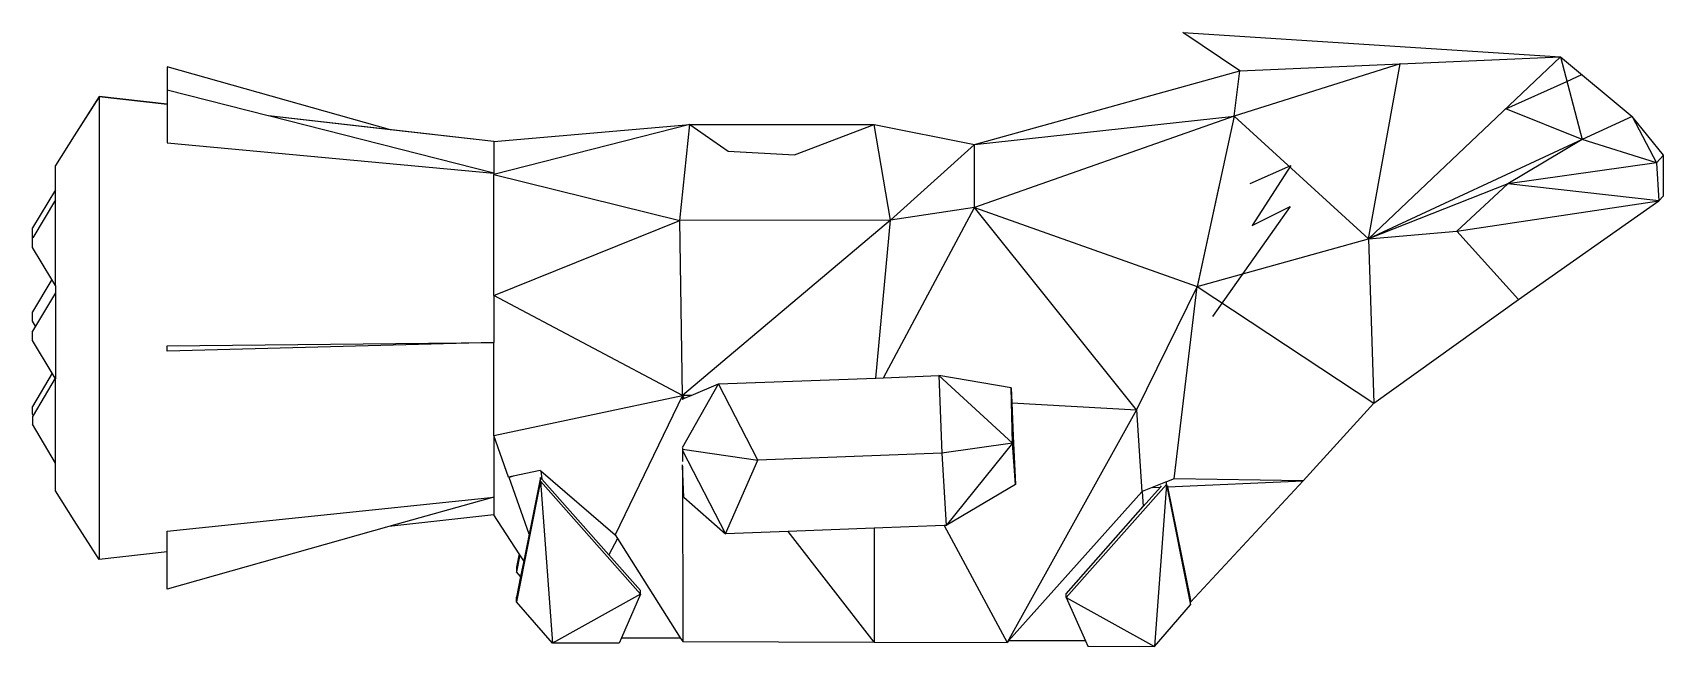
# Model space of a CAD drawing. Extents: x -1174 to 1174, y -458 to 427.
import ezdxf

# ---------------------------------------------------------------- set-up
doc = ezdxf.new("R2010")
doc.units = 0
doc.header["$MEASUREMENT"] = 0
doc.layers.get('0').update_dxf_attribs({"linetype": 'CONTINUOUS'})

msp = doc.modelspace()

# ---------------------------------------------------------------- linework, layer by layer
for p, q in [((564.2, 372), (482, 427)), ((482, 427), (1025.9, 391.9)), ((-658.9, 287), (-980.4, 377.6)), ((-980.4, 377.6), (-980.4, 344.1)), ((795, 381.9), (555.9, 306.7)), ((564.2, 372), (1025.9, 391.9)), ((564.2, 372), (1025.9, 391.9)), ((564.2, 372), (795, 381.9)), ((749.4, 129.7), (1025.9, 391.9)), ((749.4, 129.7), (795, 381.9)), ((795, 381.9), (1025.9, 391.9)), ((1025.9, 391.9), (1129.1, 306.2)), ((1025.9, 391.9), (1056.8, 272.8)), ((181.9, 265.5), (564.2, 372)), ((555.9, 306.7), (564.2, 372)), ((947.1, 317.2), (1035, 356.6)), ((1035, 356.6), (1056.6, 366.4)), ((-1077.9, 334.7), (-1113.9, 278.1)), ((-1077.9, 334.6), (-1113.9, 278.1)), ((-1077.9, 334.7), (-1077.9, 334.6)), ((-980.4, 323.6), (-1077.9, 334.7)), ((-1077.9, 334.6), (-1077.9, 334.6)), ((-980.4, 323.5), (-1077.9, 334.6)), ((-1077.9, 334.6), (-1077.9, -332.4)), ((-980.4, 344.1), (-980.4, 323.6)), ((-834.7, 307), (-980.4, 344.1)), ((-980.4, 323.6), (-980.4, 323.5)), ((-980.4, 323.5), (-980.4, 268.1)), ((-658.9, 287), (-834.7, 307)), ((-834.4, 306.9), (-834.7, 307)), ((-509.9, 270.1), (-834.4, 306.9)), ((-509.9, 224.3), (-834.4, 306.9)), ((555.9, 306.7), (181.9, 174.8)), ((181.9, 265.5), (555.9, 306.7)), ((555.9, 306.7), (502.7, 61.2)), ((555.9, 306.7), (749.4, 129.7)), ((1056.8, 272.8), (947.1, 317.2)), ((1129.1, 306.2), (1056.8, 272.8)), ((1129.1, 306.2), (1164, 239.5)), ((1173.9, 250.5), (1129.1, 306.2)), ((-509.9, 270.1), (-658.9, 287)), ((-509.9, 270.1), (-227.5, 294.4)), ((-227.5, 294.4), (-509.9, 222.3)), ((-242, 156.2), (-227.5, 294.4)), ((-227.5, 294.4), (-172.7, 256.1)), ((-227.5, 294.4), (37.5, 294.4)), ((-76.9, 250.6), (37.5, 294.4)), ((61.1, 156.5), (37.5, 294.4)), ((37.5, 294.4), (181.9, 265.5)), ((-1113.9, 278.1), (-1140.9, 235.6)), ((-1113.9, 278.1), (-1140.9, 235.6)), ((-980.4, 268.1), (-509.9, 224.3)), ((-509.9, 270.1), (-509.9, 224.3)), ((181.9, 265.5), (61.1, 156.5)), ((181.9, 174.8), (181.9, 265.5)), ((1056.8, 272.8), (749.4, 129.7)), ((1056.8, 272.8), (949.9, 208.9)), ((1164, 239.5), (1056.8, 272.8)), ((1164, 239.5), (1056.8, 272.8)), ((-1140.9, 235.6), (-1140.9, 235.6)), ((-1140.9, 200.6), (-1140.9, 235.6)), ((-172.7, 256.1), (-76.9, 250.6)), ((579.1, 209.4), (637.5, 235.6)), ((637.5, 235.6), (581.9, 149.1)), ((1164, 239.5), (949.9, 208.9)), ((1164, 239.5), (1173.9, 250.5)), ((1173.9, 250.5), (1164, 239.5)), ((1164, 239.5), (1167.5, 184.6)), ((1173.9, 191.7), (1173.9, 250.5)), ((-509.9, 224.3), (-509.9, 222.3)), ((-509.9, 222.3), (-242, 156.2)), ((-509.9, 48), (-509.9, 222.3)), ((-1140.9, 200.6), (-1173.9, 145.4)), ((-1140.9, 186.1), (-1140.9, 200.6)), ((534, 205.1), (502.7, 60.6)), ((949.9, 208.9), (749.4, 129.7)), ((876.7, 140.9), (949.9, 208.9)), ((1167.5, 184.6), (949.9, 208.9)), ((1167.5, 184.6), (1173.9, 191.7)), ((-1140.9, 186.1), (-1173.7, 131.4)), ((-1140.9, 62.3), (-1140.9, 186.1)), ((51, -70.3), (181.9, 174.8)), ((181.9, 174.8), (61.1, 156.5)), ((415.6, -116.8), (181.9, 174.8)), ((181.9, 174.8), (502.7, 61.2)), ((636.4, 176.4), (524.6, 17.9)), ((581.9, 149.1), (636.4, 176.4)), ((876.7, 140.9), (1167.5, 184.6)), ((965.4, 42.5), (1167.5, 184.6)), ((-1173.9, 131.8), (-1173.9, 145.4)), ((-509.9, 48), (-242, 156.2)), ((61.1, 156.5), (-242, 156.2)), ((-238.4, -96.1), (-242, 156.2)), ((61.1, 156.5), (-238.4, -96.1)), ((39.9, -70.8), (61.1, 156.5)), ((749.4, 129.7), (876.7, 140.9)), ((876.7, 140.9), (965.4, 42.5)), ((-1173.7, 131.4), (-1173.9, 131.8)), ((-1173.7, 131.4), (-1173.9, 131)), ((-1173.9, 117.4), (-1173.9, 131)), ((-1146.2, 71), (-1173.9, 117.4)), ((502.7, 61.2), (749.4, 129.7)), ((749.4, 129.7), (756.9, -106.8)), ((-1146.2, 71), (-1173.9, 24.6)), ((-1140.9, 62.3), (-1146.2, 71)), ((-1140.9, 52), (-1169.7, 3.9)), ((-1140.9, 62.3), (-1140.9, 52)), ((-1140.9, 52), (-1140.9, -71.9)), ((-238.4, -96.1), (-509.9, 48)), ((-509.9, 48), (-509.9, -19.4)), ((502.7, 61.2), (415.6, -116.8)), ((469.6, -216), (502.7, 61.2)), ((502.7, 61.2), (756.9, -106.8)), ((-1173.9, 11), (-1173.9, 24.6)), ((756.9, -106.8), (965.4, 42.5)), ((-1169.7, 3.9), (-1173.9, 11)), ((-1169.7, 3.9), (-1173.9, -3.1)), ((-1173.9, -16.8), (-1173.9, -3.1)), ((-1145.8, -63.8), (-1173.9, -16.8)), ((-980.4, -24.5), (-509.9, -19.4)), ((-509.9, -19.4), (-980.4, -32.2)), ((-509.9, -153.8), (-509.9, -19.4)), ((-980.4, -32.2), (-980.4, -24.5)), ((-1145.8, -63.8), (-1173.9, -111.9)), ((-1141.5, -70.9), (-1145.8, -63.8)), ((39.9, -70.8), (51, -70.3)), ((51, -70.3), (131, -67.3)), ((131, -67.3), (135.1, -179.2)), ((236.9, -164.9), (131, -67.3)), ((234.7, -84.8), (131, -67.3)), ((-1141.5, -70.9), (-1173, -124.6)), ((-1140.9, -71.9), (-1141.5, -70.9)), ((-1140.9, -193.7), (-1140.9, -71.9)), ((-238.4, -171.1), (-186.6, -79.4)), ((-226, -96), (-186.6, -79.4)), ((-186.6, -79.4), (39.9, -70.8)), ((-129.6, -189.3), (-186.6, -79.4)), ((236.9, -164.9), (234.7, -84.8)), ((234.7, -84.8), (235.7, -106.7)), ((-1173.9, -122.9), (-1173.9, -111.9)), ((-509.9, -153.8), (-238.4, -96.1)), ((-238.4, -96.1), (-335.1, -296.9)), ((-238.6, -101.4), (-238.4, -101.3)), ((-226, -96), (-238.4, -96.1)), ((-238.4, -96.1), (-238.4, -101.3)), ((-235.4, -100), (-238.4, -96.1)), ((-238.4, -101.3), (-235.4, -100)), ((-235.4, -100), (-226, -96)), ((415.6, -116.8), (229.2, -451.7)), ((235.7, -106.7), (415.6, -116.8)), ((235.7, -106.7), (237.9, -154.6)), ((415.6, -116.8), (423, -234.6)), ((756.9, -106.8), (655.2, -218.9)), ((-1173, -124.6), (-1173.9, -122.9)), ((-1173, -124.6), (-1173.9, -126.3)), ((-1173.9, -126.3), (-1173.9, -137.3)), ((-1140.9, -193.7), (-1173.9, -137.3)), ((-488.7, -213.7), (-509.9, -153.8)), ((-509.9, -153.8), (-509.9, -242.5)), ((236.9, -164.9), (237.9, -154.6)), ((237.9, -154.6), (241.2, -224.4)), ((-238.3, -171.9), (-238.3, -191.1)), ((-238.2, -173.1), (-129.6, -189.3)), ((-238.2, -175.4), (-176.2, -295.4)), ((135.1, -179.2), (-129.6, -189.3)), ((236.9, -164.9), (135.1, -179.2)), ((135.1, -179.2), (141.4, -283.2)), ((236.9, -164.9), (141.4, -283.2)), ((241.2, -224.4), (236.9, -164.9)), ((-1140.9, -233.4), (-1140.9, -193.7)), ((-443.1, -203.9), (-482.3, -212.3)), ((-443.1, -203.9), (-442.3, -204.5)), ((-442.3, -204.5), (-440.6, -216.6)), ((-442.3, -204.5), (-335.1, -296.9)), ((-238.3, -197.8), (-238.4, -196)), ((-238.3, -197.8), (-238, -450.5)), ((-236.2, -242.7), (-238.3, -197.8)), ((-176.2, -295.4), (-129.6, -189.3)), ((-1113.9, -275.9), (-1140.9, -233.4)), ((-482.3, -212.3), (-488.7, -213.7)), ((-488.7, -213.7), (-487.9, -214.2)), ((-482.3, -212.3), (-487.9, -214.2)), ((-459.2, -295.9), (-487.9, -214.2)), ((-442.8, -219.5), (-477.4, -393.1)), ((-442.8, -214.1), (-459.2, -295.9)), ((-442.8, -219.5), (-442.8, -214.1)), ((-440.6, -216.6), (-442.8, -214.1)), ((-298.8, -382.5), (-442.8, -219.5)), ((-442.8, -219.5), (-425.6, -453)), ((-344.2, -325.7), (-440.6, -216.6)), ((241.2, -224.4), (141.4, -283.2)), ((423, -234.6), (231.3, -449.3)), ((314.3, -387), (458.4, -224)), ((423.4, -234.4), (423, -234.6)), ((437.9, -228.6), (423.4, -234.4)), ((423.4, -234.4), (425.2, -256.1)), ((425.2, -256.1), (449.9, -228.1)), ((456.9, -221), (437.9, -228.6)), ((437.9, -228.6), (449.9, -228.1)), ((458.4, -224), (441.2, -457.6)), ((449.9, -228.1), (451.5, -226.3)), ((458.4, -220.5), (456.9, -221)), ((458.5, -220.4), (458.4, -220.5)), ((458.4, -224), (458.4, -220.5)), ((458.4, -224), (493, -397.6)), ((469.6, -216), (458.5, -220.4)), ((459.8, -226), (460.2, -227.6)), ((460.2, -227.6), (655.2, -218.9)), ((460.2, -227.6), (493, -391)), ((655.2, -218.9), (469.6, -216)), ((493, -393.8), (655.2, -218.9)), ((-980.4, -291.3), (-509.9, -242.5)), ((-509.9, -242.5), (-661, -285)), ((-509.9, -242.5), (-509.9, -267.9)), ((-236.2, -242.7), (-176.2, -295.4)), ((314.3, -381.6), (425.2, -256.1)), ((-1077.9, -332.4), (-1113.9, -275.9)), ((-509.9, -267.9), (-661, -285)), ((-473.5, -324.1), (-509.9, -267.9)), ((-661, -285), (-980.4, -375)), ((-980.4, -321.4), (-980.4, -291.3)), ((-459.2, -295.9), (-466.9, -334.2)), ((-331.8, -302.2), (-344.2, -325.7)), ((-335.1, -296.9), (-331.8, -302.2)), ((-331.8, -302.2), (-241.5, -445.1)), ((-86.2, -291.9), (-176.2, -295.4)), ((37.5, -287.2), (-86.2, -291.9)), ((37.5, -451.2), (-86.2, -291.9)), ((138.6, -283.3), (37.5, -287.2)), ((37.5, -287.2), (37.5, -451.2)), ((141.4, -283.2), (138.6, -283.3)), ((138.6, -283.3), (229.2, -451.7)), ((-980.4, -321.4), (-1077.9, -332.4)), ((-980.4, -375), (-980.4, -321.4)), ((-473.5, -324.1), (-477.4, -343.6)), ((-472.5, -325.6), (-477.4, -350.2)), ((-472.5, -325.6), (-473.5, -324.1)), ((-466.9, -334.2), (-472.5, -325.6)), ((-298.8, -377.1), (-344.2, -325.7)), ((-1077.9, -332.4), (-1077.9, -332.4)), ((-477.4, -343.6), (-477.4, -350.2)), ((-471.5, -356.9), (-477.4, -350.2)), ((-466.9, -334.2), (-471.5, -356.9)), ((-471.5, -356.9), (-477.4, -386.5)), ((-477.4, -393.1), (-477.4, -386.5)), ((-425.6, -453), (-477.4, -393.1)), ((-298.8, -382.5), (-425.6, -453)), ((-298.8, -382.5), (-326.3, -445.1)), ((-298.8, -382.5), (-298.8, -377.1)), ((314.3, -387), (314.3, -381.6)), ((314.3, -387), (441.2, -457.6)), ((314.3, -387), (341.8, -449.5)), ((441.2, -457.6), (493, -397.6)), ((493, -393.8), (493, -391)), ((493, -397.6), (493, -393.8)), ((-326.3, -445.1), (-329.6, -452.7)), ((-326.3, -445.1), (-241.5, -445.1)), ((-241.5, -445.1), (-238, -450.5)), ((-329.6, -452.7), (-425.6, -453)), ((-238, -450.5), (37.5, -451.2)), ((37.5, -451.2), (229.2, -451.7)), ((231.3, -449.3), (229.2, -451.7)), ((341.8, -449.5), (231.3, -449.3)), ((341.8, -449.5), (345.2, -457.2)), ((345.2, -457.2), (441.2, -457.6))]:
    msp.add_line(p, q)

doc.saveas('drawing.dxf')
